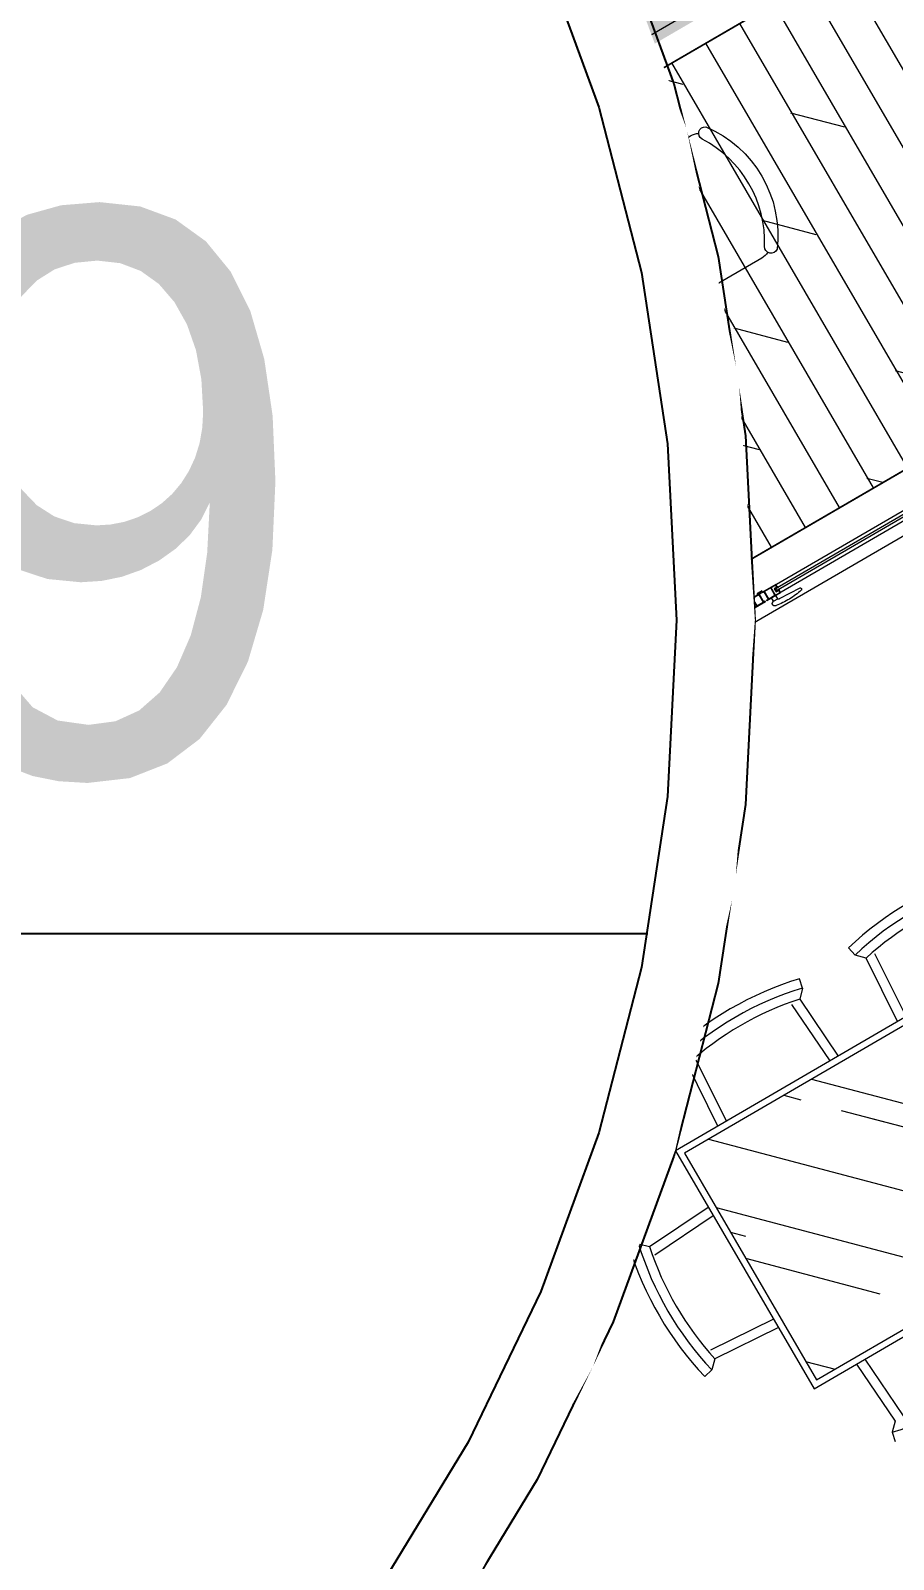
# Model space of a CAD drawing. Header units: millimetres. Extents: x 567980 to 569372, y 2065777 to 2066674.
# Drawn here: x 568859.633 to 568862.374, y 2066273.169 to 2066278.029 of the extents above; entities that cross this region are included whole.
import ezdxf
from ezdxf.enums import TextEntityAlignment as Align
from ezdxf.xclip import XClip

# ---------------------------------------------------------------- set-up
doc = ezdxf.new("R2010")
doc.units = ezdxf.units.MM
for name, pattern in [('CENTER', [3, 1.5, -0.5, 0.5, -0.5]), ('DOT', [0.25, 0, -0.25]), ('HIDDEN', [0.75, 0.5, -0.25])]:
    doc.linetypes.add(name, pattern=pattern)
for name, color, linetype, lineweight in [('A-DIM', 251, 'Continuous', 15), ('A-HATCH', 251, 'Continuous', 5), ('A-TUONG', 255, 'Continuous', 35), ('boDnv', 54, 'Continuous', 25), ('E- RANH GIOI', 1, 'CENTER', 13), ('E- THAY', 9, 'Continuous', 20), ('E-Manh', 251, 'Continuous', 13), ('i_Hatch', 250, 'Continuous', 13), ('i_ThietBi', 32, 'Continuous', 13), ('LD-CUA', 146, 'Continuous', 13), ('LD-THAY', 9, 'Continuous', 13)]:
    doc.layers.add(name, color=color, linetype=linetype, lineweight=lineweight)
for name, color, linetype in [('ChiaLo', 128, 'CENTER'), ('ghi_chu', 7, 'Continuous'), ('loKBT', 42, 'Continuous'), ('text', 7, 'Continuous')]:
    doc.layers.add(name, color=color, linetype=linetype)
doc.styles.add('avh', font='')
doc.styles.get('avh').set_extended_font_data('.VnAvantH')

# ---------------------------------------------------------------- blocks, each defined once
blk = doc.blocks.new('NEN')
at = {"layer": 'ChiaLo', "ltscale": 5}
blk.add_lwpolyline([(103.1771616763435, -128.6780682008248), (226.594051630469, -56.87454356462695)], dxfattribs=at)
at = {"layer": 'loKBT'}
for points in [[(160.2173542728415, -72.35367710981518), (149.4128986075521, -78.63967247749679), (159.4704911961453, -95.92680154251866), (170.2749468616676, -89.64080617437139)], [(170.2749468614347, -89.64080617437139), (159.4704911961453, -95.92680154275149), (169.5280837846221, -113.2139306080062), (180.3325394503772, -106.9279352398589)]]:
    blk.add_lwpolyline(points, close=True, dxfattribs=at)
blk = doc.blocks.new('A$C67F81534')
at = {"color": 2, "linetype": 'Continuous'}
for p, q in [((308.3283516196533, 2003.634893315262), (308.3283516196533, -4.17677219957e-05)), ((1183.828351619653, -4.17677219957e-05), (1183.828351619653, 2003.634893315262)), ((83.69595998991282, 831.3922036866423), (57.71316081751137, 806.0719500489067)), ((308.3283516196533, 816.4167109113187), (83.69595998991282, 831.3922036866423)), ((57.71316081751137, 806.0719500489067), (27.62951301410794, 799.0161627178313)), ((64.248076104559, 608.7750672858674), (34.16442830208689, 615.8308546169426)), ((64.248076104559, 608.7750672858674), (90.23087527696043, 583.4548136480153)), ((90.23087527696043, 583.4548136480153), (308.3283516196533, 597.9946454041637)), ((90.23087527696043, 170.5953209236031), (64.248076104559, 145.2750672858674)), ((308.3283516196533, 156.0554891674546), (90.23087527696043, 170.5953209236031)), ((1183.828351619653, 156.0554891674546), (1401.925827961415, 170.5953209236031)), ((1401.925827961415, 170.5953209236031), (1427.908627133816, 145.2750672858674)), ((64.248076104559, 145.2750672858674), (34.16442830208689, 138.219279954792)), ((1427.908627133816, 145.2750672858674), (1457.99227493722, 138.219279954792)), ((308.3283516196533, -4.17677219957e-05), (1183.828351619653, -4.17677219957e-05)), ((530.3570659263058, -224.6324333974626), (515.381573151797, -4.17677219957e-05)), ((958.1920514265075, -4.17677219957e-05), (943.2165586510673, -224.6324333974626)), ((505.0368122886863, -250.615232569864), (530.3570659263058, -224.6324333974626)), ((943.2165586510673, -224.6324333974626), (968.5368122886866, -250.615232569864)), ((505.0368122886863, -250.615232569864), (497.9810249581933, -280.6988803723361)), ((968.5368122886866, -250.615232569864), (975.5925996201113, -280.6988803723361))]:
    blk.add_line(p, q, dxfattribs=at)
at = {"color": 8, "linetype": 'Continuous'}
for p, q in [((328.9283516192809, 1983.034893315169), (328.9283516192809, 20.59995823225472)), ((1163.228351619094, 20.59995823225472), (1163.228351619094, 1983.034893315169)), ((308.3283516196533, 847.3853014508495), (85.75139741506426, 862.2237650643801)), ((328.9283516192809, 20.59995823225472), (1163.228351619094, 20.59995823225472)), ((561.1886273045093, -222.5769959723111), (546.3501636907458, -4.17677219957e-05))]:
    blk.add_line(p, q, dxfattribs=at)
at = {"color": 8}
for p, q in [((328.9283516192809, 487.8506889884593), (605.3281206442042, 764.2504580129172)), ((462.2402104483917, 519.3391713266028), (676.9437339818105, 734.0426948603708)), ((524.4656071923673, 581.5645680709276), (676.9437339818105, 734.0426948603708)), ((328.9283516192809, 108.8414542725077), (855.7776027852666, 635.6907054382609)), ((529.1864223033187, 20.59995823225472), (1163.228351619094, 654.6418875483793)), ((92.2863127030432, 552.6232522702776), (308.3283516196533, 567.0260548647492)), ((328.9283516192809, 386.0273124976084), (368.9021153319626, 426.0010762099407)), ((715.862612536177, 20.59995823225472), (1027.925635397434, 332.6629810932791)), ((308.3283516196533, 187.0240797069855), (92.2863127030432, 201.4268823013408)), ((1183.828351619653, 187.0240797069855), (1399.870390536263, 201.4268823013408)), ((619.6960902949795, 20.59995823225472), (654.5732549307868, 55.47712286817841)), ((1094.871847252361, 20.59995823225472), (1163.228351619094, 88.95646259910427)), ((927.2234608875588, -4.17677219957e-05), (912.3849972737953, -222.5769959723111))]:
    blk.add_line(p, q, dxfattribs=at)
at = {"color": 2, "linetype": 'Continuous'}
for centre, radius, start, end in [((1045.821936097927, 1037.821950048906), 1045.822171541418, 166.800484824993, 193.1995151750069), ((1045.821936097927, 1037.821950048906), 1014.922171541418, 166.800484824993, 193.1995151750069), ((1045.821936097927, 1037.821950048906), 984.0221715414186, 167.8904461969507, 192.1095538030492), ((1052.356851385906, 377.0250672858674), 1045.822171541418, 166.800484824993, 193.1995151750069), ((1052.356851385906, 377.0250672858674), 1014.922171541418, 166.800484824993, 193.1995151750069), ((1052.356851385906, 377.0250672858674), 984.0221715414186, 167.8904461969507, 192.1095538030492), ((439.7998518534004, 377.0250672858674), 1014.922171541418, 346.8004848249929, 13.19951517500699), ((736.7868122886866, 737.4935427105518), 984.0221715414186, 257.8904461773857, 282.1095538226141), ((736.7868122886866, 737.4935427105518), 1045.822171541418, 256.8004848284407, 283.1995151715593)]:
    blk.add_arc(centre, radius, start, end, dxfattribs=at)
at = {"color": 8, "linetype": 'Continuous'}
blk.add_arc((736.7868122886866, 737.4935427105518), 1014.922171541418, 256.8004848284407, 283.1995151715593, dxfattribs=at)
blk = doc.blocks.new('kkkk')
h = blk.add_hatch(color=250)
edge = h.paths.add_edge_path()
edge.add_line((333058.7503477686, 105336.6100560361), (333060.2503477686, 105336.6100560361))
edge.add_line((333060.2503477686, 105336.6100560361), (333060.2503477686, 105341.6100560361))
edge.add_line((333060.2503477686, 105341.6100560361), (333061.7503477686, 105341.6100560361))
edge.add_line((333061.7503477686, 105341.6100560361), (333061.7503477686, 105371.6100560361))
edge.add_line((333061.7503477686, 105371.6100560361), (333027.5003477686, 105371.6100560361))
edge.add_line((333027.5003477686, 105371.6100560361), (333027.5003477686, 105386.6100560362))
edge.add_line((333027.5003477686, 105386.6100560362), (333022.1618856793, 105386.6100560362))
edge.add_line((333022.1618856793, 105386.6100560362), (333022.1618856793, 105383.6100560361))
edge.add_line((333022.1618856793, 105383.6100560361), (333023.6618856793, 105383.6100560361))
edge.add_line((333023.6618856793, 105383.6100560361), (333023.6618856793, 105385.1100560361))
edge.add_line((333023.6618856793, 105385.1100560361), (333026.0003477686, 105385.1100560361))
edge.add_line((333026.0003477686, 105385.1100560361), (333026.0003477686, 105378.0508778042))
edge.add_line((333026.0003477686, 105378.0508778042), (333023.6618856793, 105378.0508778042))
edge.add_line((333023.6618856793, 105378.0508778042), (333023.6618856793, 105379.5508778041))
edge.add_line((333023.6618856793, 105379.5508778041), (333022.1618856793, 105379.5508778041))
edge.add_line((333022.1618856793, 105379.5508778041), (333022.1618856793, 105376.5508778041))
edge.add_line((333022.1618856793, 105376.5508778041), (333026.0003477686, 105376.5508778041))
edge.add_line((333026.0003477686, 105376.5508778041), (333026.0003477686, 105371.6100560361))
edge.add_line((333026.0003477686, 105371.6100560361), (332991.7503477686, 105371.6100560361))
edge.add_line((332991.7503477686, 105371.6100560361), (332991.7503477686, 105341.6100560361))
edge.add_line((332991.7503477686, 105341.6100560361), (332993.2503477686, 105341.6100560361))
edge.add_line((332993.2503477686, 105341.6100560361), (332993.2503477686, 105336.6100560361))
edge.add_line((332993.2503477686, 105336.6100560361), (332994.7503477685, 105336.6100560361))
edge.add_line((332994.7503477685, 105336.6100560361), (332994.7503477685, 105341.6100560361))
edge.add_line((332994.7503477685, 105341.6100560361), (333002.2503477686, 105341.6100560361))
edge.add_line((333002.2503477686, 105341.6100560361), (333002.2503477686, 105343.1100560361))
edge.add_line((333002.2503477686, 105343.1100560361), (332993.2503477686, 105343.1100560361))
edge.add_line((332993.2503477686, 105343.1100560361), (332993.2503477686, 105370.1100560361))
edge.add_line((332993.2503477686, 105370.1100560361), (333006.8920954218, 105370.1100560361))
edge.add_arc((333010.0003477685, 105367.6396451521), 3.970410884021193, 141.5226399061715, 209.9999999996041)
edge.add_line((333006.5618710796, 105365.6544397101), (333007.8609091851, 105366.4044397101))
edge.add_arc((333010.0003477685, 105367.6396451522), 2.470410884022959, -390.0000000008324, -150.0000000000441, ccw=False)
edge.add_line((333012.1397863518, 105366.4044397101), (333013.4388244577, 105365.6544397101))
edge.add_arc((333010.0003477685, 105367.6396451521), 3.970410884017615, -29.99999999942238, 38.47736009484422)
edge.add_line((333013.1086001153, 105370.1100560362), (333040.3920954216, 105370.1100560361))
edge.add_arc((333043.5003477685, 105367.6396451521), 3.970410884021193, 141.5226399061715, 209.9999999996041)
edge.add_line((333040.0618710795, 105365.6544397101), (333041.3609091852, 105366.4044397101))
edge.add_arc((333043.5003477685, 105367.6396451522), 2.470410884022959, -390.0000000008324, -150.0000000000441, ccw=False)
edge.add_line((333045.639786352, 105366.4044397101), (333046.9388244575, 105365.6544397101))
edge.add_arc((333043.5003477685, 105367.6396451521), 3.970410884017615, -29.99999999942238, 38.47736009484422)
edge.add_line((333046.6086001155, 105370.1100560362), (333060.2503477686, 105370.1100560361))
edge.add_line((333060.2503477686, 105370.1100560361), (333060.2503477686, 105343.1100560361))
edge.add_line((333060.2503477686, 105343.1100560361), (333051.2503477687, 105343.1100560361))
edge.add_line((333051.2503477687, 105343.1100560361), (333051.2503477687, 105341.6100560361))
edge.add_line((333051.2503477687, 105341.6100560361), (333058.7503477686, 105341.6100560361))
edge.add_line((333058.7503477686, 105341.6100560361), (333058.7503477686, 105336.6100560361))
blk.add_lwpolyline([(333026.0003477686, 105378.0508778042), (333026.0003477686, 105385.1100560361), (333023.6618856793, 105385.1100560361), (333023.6618856793, 105383.6100560361), (333022.1618856793, 105383.6100560361), (333022.1618856793, 105386.6100560362), (333027.5003477686, 105386.6100560362), (333027.5003477686, 105371.6100560361), (333061.7503477686, 105371.6100560361), (333061.7503477686, 105341.6100560361), (333060.2503477686, 105341.6100560361), (333060.2503477686, 105336.6100560361), (333058.7503477686, 105336.6100560361), (333058.7503477686, 105341.6100560361), (333051.2503477687, 105341.6100560361), (333051.2503477687, 105343.1100560361), (333060.2503477686, 105343.1100560361), (333060.2503477686, 105370.1100560361), (333046.6086001155, 105370.1100560362, -0.3080097014273616), (333046.9388244575, 105365.6544397101), (333045.639786352, 105366.4044397101, 1.732050807573783), (333041.3609091852, 105366.4044397101), (333040.0618710795, 105365.6544397101, -0.3080097014276107), (333040.3920954216, 105370.1100560361), (333013.1086001153, 105370.1100560362, -0.3080097014273616), (333013.4388244577, 105365.6544397101), (333012.1397863518, 105366.4044397101, 1.732050807573783), (333007.8609091851, 105366.4044397101), (333006.5618710796, 105365.6544397101, -0.3080097014276107), (333006.8920954218, 105370.1100560361), (332993.2503477686, 105370.1100560361), (332993.2503477686, 105343.1100560361), (333002.2503477686, 105343.1100560361), (333002.2503477686, 105341.6100560361), (332994.7503477685, 105341.6100560361), (332994.7503477685, 105336.6100560361), (332993.2503477686, 105336.6100560361), (332993.2503477686, 105341.6100560361), (332991.7503477686, 105341.6100560361), (332991.7503477686, 105371.6100560361), (333026.0003477686, 105371.6100560361), (333026.0003477686, 105376.5508778041), (333022.1618856793, 105376.5508778041), (333022.1618856793, 105379.5508778041), (333023.6618856793, 105379.5508778041), (333023.6618856793, 105378.0508778042)], format="xyb", close=True)
blk = doc.blocks.new('ccccc')
h = blk.add_hatch(color=250)
h.paths.add_polyline_path([(333034.3144056356, 105325.3407150077), (333084.3144056355, 105325.3407150077), (333084.3144056355, 105326.8407150077), (333077.6940542447, 105326.8407150077), (333077.6940542447, 105353.8407150077), (333084.3144056355, 105353.8407150077), (333084.3144056355, 105355.3407150077), (333034.3144056356, 105355.3407150077), (333034.3144056356, 105346.7373347332), (333035.8144056356, 105346.7373347332), (333035.8144056356, 105353.8407150077), (333052.1347392885, 105353.8407150077), (333052.1347392885, 105326.8407150077), (333035.8144056356, 105326.8407150077), (333035.8144056356, 105333.9440952822), (333034.3144056356, 105333.9440952822)])
h.paths.add_polyline_path([(333053.6347392886, 105326.8407150077), (333053.6347392886, 105353.8407150077), (333076.1940542446, 105353.8407150077), (333076.1940542446, 105326.8407150077)], flags=16)
for p, q in [((333052.1347392885, 105353.8407150077), (333052.1347392885, 105326.8407150077)), ((333053.6347392886, 105353.8407150077), (333053.6347392886, 105326.8407150077)), ((333076.1940542446, 105353.8407150077), (333076.1940542446, 105326.8407150077)), ((333077.6940542447, 105353.8407150077), (333077.6940542447, 105326.8407150077)), ((333084.3144056355, 105355.3407150077), (333084.3144056355, 105353.8407150077)), ((333034.3144056356, 105346.7373347332), (333035.8144056356, 105346.7373347332)), ((333034.3144056356, 105333.9440952822), (333035.8144056356, 105333.9440952822)), ((333084.3144056355, 105326.8407150077), (333084.3144056355, 105325.3407150077))]:
    blk.add_line(p, q)
for points in [[(333084.3144056355, 105355.3407150077), (333034.3144056356, 105355.3407150077), (333034.3144056356, 105346.7373347332)], [(333052.1347392885, 105353.8407150077), (333035.8144056356, 105353.8407150077), (333035.8144056356, 105346.7373347332)], [(333076.1940542446, 105353.8407150077), (333053.6347392886, 105353.8407150077)], [(333084.3144056355, 105353.8407150077), (333077.6940542447, 105353.8407150077)], [(333034.3144056356, 105333.9440952822), (333034.3144056356, 105325.3407150077), (333084.3144056355, 105325.3407150077)], [(333035.8144056356, 105333.9440952822), (333035.8144056356, 105326.8407150077), (333052.1347392885, 105326.8407150077)], [(333053.6347392886, 105326.8407150077), (333076.1940542446, 105326.8407150077)], [(333077.6940542447, 105326.8407150077), (333084.3144056355, 105326.8407150077)]]:
    blk.add_lwpolyline(points)
blk = doc.blocks.new('dasdsd')
at = {"linetype": 'HIDDEN', "ltscale": 0.05}
for p, q in [((-9.569141384446992, -15.90723716295906), (-9.569141384446992, 0)), ((9.569141384446992, 0), (-9.569141384446992, 0)), ((9.569141384446992, -15.90723716294451), (9.569141384446992, 0)), ((-16.34979056974407, -18.90631077674334), (-107.8912883332232, -23.1459015282162)), ((-10.46026030555367, -16.12276114153791), (-15.45867164875381, -18.69078679804806)), ((9.569141384330578, -15.90723716295906), (-9.569141384446992, -15.90723716295906))]:
    blk.add_line(p, q, dxfattribs=at)
for centre, radius, start, end in [((-106.2585171776591, -28.09938181765028), 5.215640768237306, 108.2433054779571, 251.7566945220429), ((-40.96028682653559, 286.6360905124457), 326.6202464477597, 258.1751875100508, 278.8996242376831), ((-16.34979056974407, -16.9563107767899), 1.95, 270, 297.1926651147454), ((-9.569141384446992, -17.85723716302891), 1.95, 90, 117.1926651147453), ((9.569141384446992, -25.97958644191385), 10.07234927896024, 270, 90)]:
    blk.add_arc(centre, radius, start, end, dxfattribs=at)
blk = doc.blocks.new('fffsf')
h = blk.add_hatch(color=250)
h.paths.add_polyline_path([(333183.8310297608, 105395.8081060237), (333133.8310297608, 105395.8081060237), (333133.8310297608, 105394.3081060237), (333140.4513811519, 105394.3081060237), (333140.4513811519, 105367.3081060237), (333133.8310297608, 105367.3081060237), (333133.8310297608, 105364.3081060237), (333118.8310297608, 105364.3081060237), (333118.8310297608, 105361.3081060237), (333135.3310297608, 105361.3081060237), (333135.3310297608, 105365.8081060237), (333183.8310297608, 105365.8081060237), (333183.8310297608, 105374.4114862982), (333182.3310297608, 105374.4114862982), (333182.3310297608, 105367.3081060237), (333166.0106961079, 105367.3081060237), (333166.0106961079, 105394.3081060237), (333182.3310297608, 105394.3081060237), (333182.3310297608, 105387.2047257492), (333183.8310297608, 105387.2047257492)])
h.paths.add_polyline_path([(333164.5106961079, 105394.3081060237), (333164.5106961079, 105367.3081060237), (333141.9513811518, 105367.3081060237), (333141.9513811518, 105394.3081060237)], flags=16)
for p, q in [((333133.8310297608, 105395.8081060237), (333133.8310297608, 105394.3081060237)), ((333140.4513811519, 105394.3081060237), (333140.4513811519, 105367.3081060237)), ((333141.9513811518, 105394.3081060237), (333141.9513811518, 105367.3081060237)), ((333164.5106961079, 105394.3081060237), (333164.5106961079, 105367.3081060237)), ((333166.0106961079, 105394.3081060237), (333166.0106961079, 105367.3081060237)), ((333183.8310297608, 105387.2047257492), (333182.3310297608, 105387.2047257492)), ((333183.8310297608, 105374.4114862982), (333182.3310297608, 105374.4114862982))]:
    blk.add_line(p, q)
for points in [[(333183.8310297608, 105374.4114862982), (333183.8310297608, 105365.8081060237), (333135.3310297608, 105365.8081060237), (333135.3310297608, 105361.3081060237), (333118.8310297608, 105361.3081060237)], [(333133.8310297608, 105367.3081060237), (333133.8310297608, 105364.3081060237), (333118.8310297608, 105364.3081060237), (333118.8310297608, 105361.3081060237)], [(333133.8310297608, 105395.8081060237), (333183.8310297608, 105395.8081060237), (333183.8310297608, 105387.2047257492)], [(333133.8310297608, 105394.3081060237), (333140.4513811519, 105394.3081060237)], [(333140.4513811519, 105367.3081060237), (333133.8310297608, 105367.3081060237)], [(333141.9513811518, 105394.3081060237), (333164.5106961079, 105394.3081060237)], [(333164.5106961079, 105367.3081060237), (333141.9513811518, 105367.3081060237)], [(333166.0106961079, 105394.3081060237), (333182.3310297608, 105394.3081060237), (333182.3310297608, 105387.2047257492)], [(333182.3310297608, 105374.4114862982), (333182.3310297608, 105367.3081060237), (333166.0106961079, 105367.3081060237)]]:
    blk.add_lwpolyline(points)
blk = doc.blocks.new('*U460')
for points in [[(88.41580056528618, 82.17994154020562), (88.41580056524253, 80.6033802745078), (77.17966634732147, 80.60338027449323), (77.17966634729966, 69.39661972550675), (88.41580056521342, 69.39661972551403), (88.41580056528618, 67.82005845976528, 0.2403906807314063), (91.14311726333106, 71.99999999998546), (80.17966634737968, 71.99999999998546), (80.17966634732147, 77.99999999998543), (91.14311726327287, 77.99999999998543, 0.2403906807301442)], [(745.2091994441432, 82.17994154014741), (745.2091994442159, 80.6033802744132), (756.4453336621228, 80.60338027440594), (756.445333662108, 69.39661972541944), (745.2091994441865, 69.39661972542672), (745.2091994441432, 67.82005845970707, -0.2403906807314063), (742.4818827461495, 71.99999999992724), (753.4453336620932, 71.99999999992724), (753.4453336620497, 77.99999999993452), (742.4818827460987, 77.99999999994179, -0.2403906807301442)], [(851.0408005741846, 82.17994153920152), (851.0408005742211, 80.60338027349644), (839.804666356307, 80.60338027346006), (839.8046663563654, 69.39661972447357), (851.0408005742792, 69.39661972450267), (851.0408005742136, 67.82005845875392, 0.2403906807314063), (853.7681172721932, 71.99999999901047), (842.8046663562418, 71.99999999896681), (842.8046663562852, 77.99999999895226), (853.7681172722367, 77.99999999898864, 0.2403906807301442)]]:
    blk.add_hatch(color=250).paths.add_polyline_path(points)
for p, q in [((795.6250000092692, 89.99999999997091), (44.50000000021828, 90.00000000004366)), ((795.6250000092548, 89.99999999991269), (88.00000000023283, 89.99999999998545)), ((88.00000000024738, 59.99999999998546), (795.6250000092692, 59.99999999989814)), ((800.6250000091603, 89.9999999988213), (1508.2500000001, 89.99999999983993)), ((1508.250000000174, 59.99999999983993), (800.6250000092402, 59.99999999880675)), ((35.00000000011642, 20), (1561.250000000218, 20))]:
    blk.add_line(p, q)
for points in [[(88.41580056528618, 82.17994154020562), (88.41580056524253, 80.6033802745078), (77.17966634732147, 80.60338027449323), (77.17966634729966, 69.39661972550675), (88.41580056521342, 69.39661972551403), (88.41580056528618, 67.82005845976528, 0.2403906807314063), (91.14311726333106, 71.99999999998546), (80.17966634737968, 71.99999999998546), (80.17966634732147, 77.99999999998543), (91.14311726327287, 77.99999999998543, 0.2403906807301443)], [(745.2091994441432, 82.17994154014741), (745.2091994442159, 80.6033802744132), (756.4453336621228, 80.60338027440594), (756.445333662108, 69.39661972541944), (745.2091994441865, 69.39661972542672), (745.2091994441432, 67.82005845970707, -0.2403906807314063), (742.4818827461495, 71.99999999992724), (753.4453336620932, 71.99999999992724), (753.4453336620497, 77.99999999993452), (742.4818827460987, 77.99999999994179, -0.2403906807301443)], [(851.0408005741846, 82.17994153920152), (851.0408005742211, 80.60338027349644), (839.804666356307, 80.60338027346006), (839.8046663563654, 69.39661972447357), (851.0408005742792, 69.39661972450267), (851.0408005742136, 67.82005845875392, 0.2403906807314063), (853.7681172721932, 71.99999999901047), (842.8046663562418, 71.99999999896681), (842.8046663562852, 77.99999999895226), (853.7681172722367, 77.99999999898864, 0.2403906807301443)]]:
    blk.add_lwpolyline(points, format="xyb", close=True)
for points in [[(753.4453336620932, 71.99999999992724), (80.17966634737968, 71.99999999998546), (80.17966634732147, 77.99999999998543), (753.4453336620497, 77.99999999993452)], [(842.8046663563721, 71.99999999894499), (1516.070333653012, 71.9999999998545), (1516.070333652926, 77.99999999986177), (842.8046663562852, 77.99999999895226)]]:
    blk.add_lwpolyline(points, close=True)
at = {"rotation": 270}
blk.add_blockref('kkkk', (-105336.6100560361, 333081.7503477685), dxfattribs=at)
at = {"xscale": -1}
for name, p, rotation in [('ccccc', (333122.3144056175, -105265.3407150657), 359.9999999999902), ('fffsf', (-332333.2060300472, 105455.8081050878), 180.0000000001608), ('kkkk', (106932.8600560363, 333081.7503477685), 90)]:
    blk.add_blockref(name, p, dxfattribs=dict(at, rotation=rotation))
for p in [(-332288.6894056446, -105265.3407149498), (-331526.0644053399, -105265.3407159424)]:
    blk.add_blockref('ccccc', p)
at = {"xscale": -0.8000000000000002, "yscale": 0.8, "zscale": 0.8}
blk.add_blockref('dasdsd', (825.6250000092546, 59.99999999895225), dxfattribs=at)
blk = doc.blocks.new('khoatron')
for p, q in [((0, 0), (0, -5.000000000003636)), ((50, 0), (50, -5)), ((50, -5), (0, -5.000000000003636)), ((4.977375921705967, -26), (45.02262407826493, -25.99999999998909)), ((10.73696983500849, -49.8825393818879), (39.26303016499151, -49.88253938188427)), ((12.97737592170597, -18), (37.02262407826493, -17.99999999999636)), ((15, -5.000000000003636), (15, -18)), ((15.36903692083433, -53), (34.63096307916567, -52.99999999999635)), ((35, -5), (35, -18))]:
    blk.add_line(p, q)
for centre, radius, start, end in [((12.97737592170597, -26), 8, 90, 181.2264791735163), ((61.68058645995914, -24.95729494726766), 56.71437106197604, 181.2264791735163, 206.0711718931764), ((15.36903692083433, -48), 5, 202.117539497475, 270), ((34.63096307916567, -47.99999999999635), 5, 270, 337.882460502525), ((37.02262407826493, -25.99999999999636), 8, 358.7735208264837, 90), ((-11.68058645998826, -24.95729494725674), 56.71437106200549, 333.9288281068236, 358.7735208264837)]:
    blk.add_arc(centre, radius, start, end)
blk = doc.blocks.new('*U516')
for points in [[(42.82005845970703, -33.41580056513339), (44.39661972540486, -33.41580056509702), (44.39661972540486, -22.17966634715412), (55.60338027439136, -22.1796663471687), (55.6033802743841, -33.41580056511157), (57.17994154016196, -33.41580056515523, -0.2403906807314063), (52.9999999999345, -36.1431172631419), (52.99999999991268, -25.17966634721233), (46.99999999992722, -25.17966634719777), (46.99999999991994, -36.1431172631419, -0.2403906807301442)], [(42.82005845893524, -928.250866101516), (44.39661972461851, -928.2508661014797), (44.39661972461849, -939.4870003194224), (55.603380273605, -939.4870003194369), (55.603380273605, -928.2508661014868), (57.17994153936103, -928.2508661015524, 0.2403906807314063), (52.99999999912632, -925.5235494035584), (52.99999999914086, -936.4870003194877), (46.99999999912631, -936.4870003194952), (46.99999999913361, -925.5235494035512, 0.2403906807301442)]]:
    blk.add_hatch(color=250).paths.add_polyline_path(points)
for p, q in [((34.99999999911177, -928.666666666656), (34.99999999989814, 10.49999999997089)), ((34.99999999911178, -921.6666666667434), (34.99999999993449, -33.00000000010913)), ((64.99999999995634, -33.00000000013099), (64.99999999911178, -928.6666666666922))]:
    blk.add_line(p, q)
for points in [[(42.82005845970703, -33.41580056513339), (44.39661972540486, -33.41580056509702), (44.39661972540486, -22.17966634715412), (55.60338027439136, -22.1796663471687), (55.6033802743841, -33.41580056511157), (57.17994154016196, -33.41580056515523, -0.2403906807314063), (52.9999999999345, -36.1431172631419), (52.99999999991268, -25.17966634721233), (46.99999999992722, -25.17966634719777), (46.99999999991994, -36.1431172631419, -0.2403906807301443)], [(42.82005845893524, -928.2508661016168), (44.39661972461851, -928.2508661015808), (44.39661972461849, -939.4870003195236), (55.603380273605, -939.4870003195383), (55.603380273605, -928.250866101588), (57.17994153936103, -928.2508661016536, 0.2403906807314063), (52.99999999912632, -925.5235494036597), (52.99999999914086, -936.4870003195892), (46.99999999912631, -936.4870003195964), (46.99999999913361, -925.5235494036524, 0.2403906807301443)]]:
    blk.add_lwpolyline(points, format="xyb", close=True)
blk.add_lwpolyline([(52.99999999914086, -936.4870003195892), (52.99999999991268, -25.17966634721233), (46.99999999992722, -25.17966634719777), (46.99999999912631, -936.4870003195964)], close=True)
blk.add_arc((34.99999999991219, 20.00000000007025), 1001.666666666764, 270.1039220964025, 0)
at = {"xscale": -1}
for name, p, rotation in [('kkkk', (-105336.6100560362, -332971.7503477686), 270), ('ccccc', (105390.3407153773, 332105.6477388518), 89.99999999993629)]:
    blk.add_blockref(name, p, dxfattribs=dict(at, rotation=rotation))
for name, p, rotation in [('kkkk', (106408.2767227027, -332971.7503477686), 90), ('ccccc', (105390.3407146372, -333067.3144057529), 89.99999999993624)]:
    blk.add_blockref(name, p, dxfattribs=dict(rotation=rotation))
at = {"yscale": 0.8, "zscale": 0.8}
for p, xscale, rotation in [((34.99999999917002, -893.6666666668015), -0.8, 269.9999999999363), ((64.99999999918457, -893.6666666668233), 0.8, 89.99999999993624)]:
    blk.add_blockref('khoatron', p, dxfattribs=dict(at, xscale=xscale, rotation=rotation))
blk = doc.blocks.new('*U487')
for points in [[(88.41580056528618, 82.17994154020562), (88.41580056524253, 80.6033802745078), (77.17966634732147, 80.60338027449323), (77.17966634729966, 69.39661972550675), (88.41580056521342, 69.39661972551403), (88.41580056528618, 67.82005845976528, 0.2403906807314063), (91.14311726333106, 71.99999999998546), (80.17966634737968, 71.99999999998546), (80.17966634732147, 77.99999999998543), (91.14311726327287, 77.99999999998543, 0.2403906807301442)], [(847.0841994440268, 82.17994154014741), (847.0841994440991, 80.6033802744132), (858.3203336620062, 80.60338027440594), (858.3203336619914, 69.39661972541944), (847.0841994440705, 69.39661972542672), (847.0841994440268, 67.82005845970707, -0.2403906807314063), (844.3568827460325, 71.99999999992724), (855.3203336619767, 71.99999999992724), (855.3203336619331, 77.99999999993452), (844.356882745982, 77.99999999994179, -0.2403906807301442)], [(952.915800574068, 82.17994153920152), (952.9158005741043, 80.60338027349644), (941.6796663561908, 80.60338027346006), (941.6796663562487, 69.39661972447357), (952.9158005741627, 69.39661972450267), (952.9158005740973, 67.82005845875392, 0.2403906807314063), (955.6431172720767, 71.99999999901047), (944.6796663561252, 71.99999999896681), (944.6796663561689, 77.99999999895226), (955.6431172721201, 77.99999999898864, 0.2403906807301442)]]:
    blk.add_hatch(color=250).paths.add_polyline_path(points)
for p, q in [((897.5000000091527, 89.99999999997091), (44.50000000021828, 90.00000000004366)), ((897.5000000091381, 89.99999999991269), (88.00000000023283, 89.99999999998545)), ((88.00000000024738, 59.99999999998546), (897.5000000091527, 59.99999999989814)), ((902.5000000090438, 89.9999999988213), (1711.999999999867, 89.99999999983993)), ((1711.999999999941, 59.99999999983993), (902.5000000091237, 59.99999999880675)), ((35.00000000011642, 20), (1764.999999999984, 20))]:
    blk.add_line(p, q)
for points in [[(88.41580056528618, 82.17994154020562), (88.41580056524253, 80.6033802745078), (77.17966634732147, 80.60338027449323), (77.17966634729966, 69.39661972550675), (88.41580056521342, 69.39661972551403), (88.41580056528618, 67.82005845976528, 0.2403906807314063), (91.14311726333106, 71.99999999998546), (80.17966634737968, 71.99999999998546), (80.17966634732147, 77.99999999998543), (91.14311726327287, 77.99999999998543, 0.2403906807301443)], [(847.0841994440268, 82.17994154014741), (847.0841994440991, 80.6033802744132), (858.3203336620062, 80.60338027440594), (858.3203336619914, 69.39661972541944), (847.0841994440705, 69.39661972542672), (847.0841994440268, 67.82005845970707, -0.2403906807314063), (844.3568827460325, 71.99999999992724), (855.3203336619767, 71.99999999992724), (855.3203336619331, 77.99999999993452), (844.356882745982, 77.99999999994179, -0.2403906807301443)], [(952.915800574068, 82.17994153920152), (952.9158005741043, 80.60338027349644), (941.6796663561908, 80.60338027346006), (941.6796663562487, 69.39661972447357), (952.9158005741627, 69.39661972450267), (952.9158005740973, 67.82005845875392, 0.2403906807314063), (955.6431172720767, 71.99999999901047), (944.6796663561252, 71.99999999896681), (944.6796663561689, 77.99999999895226), (955.6431172721201, 77.99999999898864, 0.2403906807301443)]]:
    blk.add_lwpolyline(points, format="xyb", close=True)
for points in [[(855.3203336619767, 71.99999999992724), (80.17966634737968, 71.99999999998546), (80.17966634732147, 77.99999999998543), (855.3203336619331, 77.99999999993452)], [(944.679666356256, 71.99999999894499), (1719.820333652779, 71.9999999998545), (1719.820333652692, 77.99999999986177), (944.6796663561689, 77.99999999895226)]]:
    blk.add_lwpolyline(points, close=True)
at = {"rotation": 270}
blk.add_blockref('kkkk', (-105336.6100560361, 333081.7503477685), dxfattribs=at)
at = {"xscale": -1}
for name, p, rotation in [('ccccc', (333122.3144056175, -105265.3407150657), 359.9999999999902), ('fffsf', (-332231.3310300474, 105455.8081050878), 180.0000000001608), ('kkkk', (107136.6100560361, 333081.7503477685), 90)]:
    blk.add_blockref(name, p, dxfattribs=dict(at, rotation=rotation))
for p in [(-332186.8144056449, -105265.3407149498), (-331322.3144053402, -105265.3407159424)]:
    blk.add_blockref('ccccc', p)
at = {"xscale": -0.8000000000000002, "yscale": 0.8, "zscale": 0.8}
blk.add_blockref('dasdsd', (927.500000009138, 59.99999999895225), dxfattribs=at)
blk = doc.blocks.new('TANG 1 BT1')
at = {"layer": 'A-HATCH'}
h = blk.add_hatch(color=256, dxfattribs=at)
h.dxf.hatch_style = 1
h.paths.add_polyline_path([(7158834.392333984, 839216.91015625), (7158834.403320312, 837891.8913574219), (7159054.403320312, 837891.8913574219), (7159054.392578125, 839436.9104003906), (7153914.3671875, 839436.9104003906), (7153914.3671875, 839216.9104003906)])
h.paths.add_polyline_path([(7150554.367431641, 839436.9104003906), (7150554.310546875, 838368.6555175781), (7150774.310546875, 838368.6555175781), (7150774.3671875, 839216.9106445312), (7151514.3671875, 839216.9104003906), (7151514.367431641, 839436.9104003906)])
h.paths.add_polyline_path([(7150774.304443359, 836568.6555175781), (7150554.304443359, 836568.6555175781), (7150554.355224609, 835616.8625488281), (7151104.293457031, 835616.869140625), (7151104.293457031, 835319.4682617188), (7151324.293212891, 835319.4682617188), (7151324.293212891, 835616.8688964844), (7152824.293212891, 835616.8688964844), (7152824.293212891, 833426.8796386719), (7152714.293457031, 833426.8796386719), (7152714.293457031, 833316.8796386719), (7152934.293457031, 833316.8796386719), (7152934.293457031, 835726.8688964844), (7150774.354003906, 835726.8618164062)])
h.paths.add_polyline_path([(7151324.293212891, 834519.4677734375), (7151104.293457031, 834519.4675292969), (7151104.305664062, 832826.9133300781), (7151324.305664062, 832826.916015625), (7151324.293457031, 833316.8823242188), (7151914.293212891, 833316.8796386719), (7151914.293457031, 833426.8796386719), (7151324.293212891, 833426.8796386719)])
h.paths.add_polyline_path([(7158834.380371094, 835616.8725585938), (7158834.380371094, 834616.8723144531), (7159054.381347656, 834616.8725585938), (7159054.380371094, 835946.875), (7159054.399169922, 837091.8916015625), (7158834.403320312, 837091.8916015625), (7158834.395751953, 836041.8728027344), (7158234.393798828, 836041.8725585938), (7158234.394287109, 835726.8728027344), (7156074.37109375, 835726.8725585938), (7156074.37109375, 835616.8647460938)])
h.paths.add_polyline_path([(7158834.396484375, 835726.8752441406), (7158289.394042969, 835726.8723144531), (7158289.393554688, 835986.8725585938), (7158834.395751953, 835986.8728027344)], flags=16)
h.paths.add_polyline_path([(7158434.392333984, 831596.9006347656), (7158434.392578125, 831391.9099121094), (7158834.392578125, 831391.9064941406), (7158834.392578125, 827616.9108886719), (7158354.335693359, 827616.9111328125), (7158354.335449219, 827396.9111328125), (7159054.392578125, 827396.9111328125), (7159054.392333984, 832816.9108886719), (7158834.392578125, 832816.9111328125), (7158834.392333984, 831816.90625), (7156074.380859375, 831816.9294433594), (7156074.380859375, 831596.9294433594)])
h.paths.add_polyline_path([(7158834.392333984, 831596.9060058594), (7158834.392578125, 831446.90625), (7158489.392578125, 831446.9099121094), (7158489.392578125, 831596.9096679688)], flags=16)
h.paths.add_polyline_path([(7152934.305664062, 831706.9130859375), (7152934.305664062, 831816.9133300781), (7151324.305664062, 831816.9133300781), (7151324.305419922, 831926.9130859375), (7151104.305419922, 831926.9133300781), (7151104.305664062, 831816.9133300781), (7150554.366210938, 831816.90625), (7150554.369140625, 830866.8950195312), (7150774.369384766, 830866.8952636719), (7150774.3671875, 831706.9064941406)])
h.paths.add_polyline_path([(7150554.364257812, 828526.90625), (7150774.364257812, 828526.90625), (7150774.369873047, 830066.8942871094), (7150554.369140625, 830066.89453125)])
h.paths.add_polyline_path([(7151704.375976562, 827396.9116210938), (7152404.194335938, 827396.9108886719), (7152404.194335938, 827616.9108886719), (7150774.3671875, 827616.9152832031), (7150774.368652344, 827726.9060058594), (7150554.369140625, 827726.90625), (7150554.367431641, 827616.9111328125), (7150554.3671875, 827396.9108886719), (7151404.375976562, 827396.9108886719), (7151404.375976562, 827396.9116210938)])
h.paths.add_polyline_path([(7154604.558105469, 827616.9089355469), (7154604.558105469, 827396.9086914062), (7155304.375976562, 827396.9091796875), (7155304.375976562, 827396.9138183594), (7155604.375976562, 827396.9138183594), (7156654.368408203, 827396.9135742188), (7156654.368652344, 827616.9165039062)])
h.paths.add_polyline_path([(7150304.255615234, 831816.8999023438), (7150304.255615234, 831196.8999023438), (7150554.329589844, 831196.8999023438), (7150554.329589844, 831306.900390625), (7150414.255859375, 831306.9001464844), (7150414.255859375, 831706.8999023438), (7150554.329101562, 831706.900390625), (7150554.329589844, 831816.9001464844)])
h.paths.add_polyline_path([(7150304.255859375, 836228.4792480469), (7150304.255615234, 835616.9025878906), (7150554.318359375, 835616.9025878906), (7150554.318603516, 835726.9025878906), (7150414.255615234, 835726.9025878906), (7150414.255615234, 836118.4792480469), (7150554.365966797, 836118.4787597656), (7150554.365966797, 836228.4792480469)])
at = {"layer": 'A-TUONG'}
for p, q in [((7151514.367431641, 839436.9104003906), (7150554.367431641, 839436.9104003906)), ((7150554.367431641, 839436.9104003906), (7150554.375244141, 838368.6555175781)), ((7151514.3671875, 839216.9104003906), (7151514.367431641, 839436.9104003906)), ((7151514.3671875, 839216.9104003906), (7150774.3671875, 839216.9106445312)), ((7150774.3671875, 839216.9106445312), (7150774.375244141, 838368.6555175781)), ((7150774.375244141, 838368.6555175781), (7150554.375244141, 838368.6555175781))]:
    blk.add_line(p, q, dxfattribs=at)
blk.add_lwpolyline([(7150774.375244141, 838368.6555175781), (7150554.363037109, 838368.6552734375)], dxfattribs=at)
at = {"layer": 'E- THAY'}
for p, q in [((7153914.3671875, 839436.9104003906), (7151514.367431641, 839436.9104003906)), ((7150554.375244141, 838368.6555175781), (7150554.363037109, 836568.6555175781)), ((7150774.375244141, 838368.6555175781), (7150774.375244141, 836575.1552734375))]:
    blk.add_line(p, q, dxfattribs=at)
at = {"rotation": 270}
blk.add_blockref('A$C67F81534', (7151988.601074219, 838240.8291015625), dxfattribs=at)
at = {"layer": 'LD-CUA', "xscale": 0.7500000000001072, "yscale": 0.7500000000001072, "zscale": 0.7500000000001072}
blk.add_blockref('*U516', (7151514.3671875, 839260.5036621094), dxfattribs=at)
at = {"layer": 'LD-CUA'}
blk.add_blockref('*U460', (7152318.1171875, 839238.00390625), dxfattribs=at)
at = {"layer": 'LD-CUA', "rotation": 90}
blk.add_blockref('*U487', (7150764.741455078, 836568.6552734375), dxfattribs=at)
blk = doc.blocks.new('BA NDOI')
for points in [[(937.3599090278148, 673.7358908802271, 0.2900317088100393), (658.193457841873, 953.2448265403508, -0.8296079188344867), (659.8377271592616, 993.6328688263893, -0.3333333333323376), (978.0263115316627, 675.4442844539881, -0.8225302899155595), (937.3599090278148, 673.7358908802271, -2.971479460829777)], [(952.1490171849726, 658.6091652214527, -0.120944413483148), (938.2527384907007, 635.6707113981244), (712.8691578805448, 410.2871308028698, -0.4142135623731217), (633.3220117837191, 410.2871308028698), (394.6805735081434, 648.9285690784453, -0.4142135623730684), (394.6805735081434, 728.475715175271), (620.0641541033983, 953.8592957854272, -0.1209444134831886), (643.0026079267262, 967.7555744796992)], [(-443.0321347266435, -149.4922827780247, -0.120944413483148), (-429.1358560323715, -126.5538289695978), (-203.7522754371166, 98.82975164055824, -0.4142135623731217), (-124.205129340291, 98.82975164055824), (114.4363089501857, -139.8116866499185, -0.4142135623730684), (114.4363089501857, -219.3588327467442), (-110.9472716599703, -444.742413341999, -0.1209444134831886), (-133.8857254683971, -458.6386920511722)], [(-428.2430265843868, -164.619008436799, 0.2900317088100393), (-149.0765753835439, -444.1279440969227, -0.8296079188344867), (-150.7208447009325, -484.5159863978623, -0.3333333333323376), (-468.9094290882348, -166.32740201056, -0.8225302899155595), (-428.2430265843868, -164.619008436799, -2.971479460829777)]]:
    blk.add_lwpolyline(points, format="xyb")
blk.add_lwpolyline([(-254.558441221714, 254.558441221714), (254.558441221714, -254.5584412366152), (763.6753236800432, 254.558441221714), (254.558441221714, 763.6753236651421)], close=True)
blk = doc.blocks.new('SAN VUON BT A-BT1')
at = {"layer": 'i_Hatch', "true_color": 0x46cb3a, "transparency": 33554687}
h = blk.add_hatch(dxfattribs=at)
h.set_pattern_fill('CROSS', color=95, scale=300, double=1)
h.set_pattern_definition([(0, (2832.471804052591, -202892.1308809184), (75, 75), [37.5, -112.5]), (90, (2851.221804052591, -202910.8808809183), (-74.99999999999999, 75), [37.5, -112.5])])
h.paths.add_polyline_path([(7163776.864386948, 841296.910365944), (7151496.864386948, 841296.910365944), (7151496.864386948, 841006.910365944), (7163486.864386948, 841006.910365944), (7163486.864386948, 821856.910365944), (7163776.864386948, 821856.910365944)])
h.paths.add_polyline_path([(7158157.283433403, 822152.3777757367), (7151786.864386949, 822152.3777756564), (7151786.864386949, 839436.8804223271), (7151496.864386948, 839436.8686022377), (7151496.864386948, 821856.910365944), (7151496.864386948, 821516.9103659827), (7158157.283433396, 821516.9103659128)])
at = {"layer": 'i_Hatch', "transparency": 33554687}
h = blk.add_hatch(dxfattribs=at)
h.set_pattern_fill('DOLMIT', color=256, scale=500, angle=90, double=1)
h.set_pattern_definition([(90, (2832.471804052591, -202862.1308809184), (-125, 7.7e-15), []), (135, (2832.471804052591, -202862.1308809184), (-249.9999995804921, -249.9999995804921), [176.7766952966368, -353.5533905932737])])
h.paths.add_polyline_path([(7153136.765294363, 839436.8859294639), (7153396.840497333, 839436.8630951007), (7153396.850810148, 839436.9233952842), (7161886.864608527, 839436.9225160485), (7161886.852458509, 835656.8262963376), (7163376.852236928, 835656.827295598), (7163376.864386948, 840926.910365944), (7151496.864386948, 840926.910365944), (7151496.852236928, 839436.8388431835), (7153136.765294363, 839436.9101813809)])
at = {"layer": 'A-DIM'}
blk.add_lwpolyline([(7153386.839232473, 839436.910365954), (7161886.864386961, 839436.910365954), (7161886.867803755, 827396.9076230949), (7158436.843284068, 827396.9076230949), (7158437.843284068, 826196.9117103936), (7158587.827192917, 826196.9117103905), (7158587.826766529, 825596.9117256084), (7154087.89269033, 825596.9116169981), (7154086.885921222, 826196.9116017835), (7154236.869063198, 826196.9142380693), (7154236.847970688, 827396.9056837393), (7153386.841835705, 827396.8968067701), (7153386.87349923, 831196.9040174037), (7153136.765294814, 831196.8999719521), (7153136.765294403, 831816.906174073), (7153336.771440356, 831816.8835145556), (7153336.759290338, 835616.8861559428), (7153136.765294363, 835616.9088154332), (7153136.765294363, 836228.5087830342), (7153386.875086147, 836228.5116552404), (7153386.875086147, 839436.910365954)], dxfattribs=at)
at = {"layer": 'E- RANH GIOI', "ltscale": 0.1, "const_width": 100}
blk.add_lwpolyline([(7151386.86438695, 821436.910365944), (7163886.864386948, 821436.910365944), (7163886.864386948, 841436.910365944), (7151386.86438695, 841436.910365944)], close=True, dxfattribs=at)
at = {"layer": 'E- THAY'}
for p, q in [((7153386.817629852, 839136.8565095579), (7151896.852000508, 839136.8745122823)), ((7153386.796024676, 838836.7672425536), (7151896.852273246, 838836.8745122823))]:
    blk.add_line(p, q, dxfattribs=at)
for points in [[(7153496.864538493, 839436.9165225745), (7161886.864539343, 839436.928755863)], [(7153386.838113964, 827396.8968067212), (7153386.839417342, 831196.9040176873), (7153136.765294814, 831196.906101428), (7153136.765294418, 831816.906174073), (7153336.765365347, 831816.9077942767), (7153336.765365347, 831816.9077942767), (7153336.765365347, 835616.8618762216), (7153136.765294363, 835616.8853458249), (7153136.765294363, 836228.5087830342), (7153386.87508644, 836228.4860138987), (7153386.838700801, 839396.923216746)]]:
    blk.add_lwpolyline(points, dxfattribs=at)
at = {"layer": 'E-Manh'}
for p, q in [((7163776.864386948, 841326.910365944), (7151496.864386948, 841326.910365944)), ((7163486.864386948, 841036.910365944), (7151496.864386948, 841036.910365944)), ((7163376.864386948, 840926.910365944), (7151496.864386948, 840926.910365944))]:
    blk.add_line(p, q, dxfattribs=at)
for points in [[(7153136.765294363, 839436.8745122823), (7151496.852236928, 839436.8745122823), (7151496.864386948, 840926.910365944), (7163376.864386948, 840926.910365944)], [(7163376.864386948, 840926.910365944), (7163376.852236928, 835656.827295598), (7161886.852458509, 835656.8262963376), (7161886.864608527, 839436.9225160485), (7153386.862185027, 839436.9234627077), (7153386.851872215, 836228.4860160946)]]:
    blk.add_lwpolyline(points, dxfattribs=at)
at = {"layer": 'i_Hatch', "transparency": 33554687}
blk.add_line((7153496.864469307, 839436.910365944), (7151496.864386948, 839436.910365944), dxfattribs=at)
at = {"layer": 'i_ThietBi', "ltscale": 0.5, "rotation": 315}
blk.add_blockref('BA NDOI', (7155371.713764123, 840460.7101144462), dxfattribs=at)
blk = doc.blocks.new('MBT1 BT1')
at = {"layer": 'E- RANH GIOI', "ltscale": 0.1, "const_width": 100}
blk.add_lwpolyline([(7075416.345703125, 1014867.457519531), (7087916.345703125, 1014867.457275391), (7087916.345703125, 1034867.457519531), (7075416.345703125, 1034867.457519531)], close=True, dxfattribs=at)
at = {"layer": 'E- THAY'}
blk.add_blockref('SAN VUON BT A-BT1', (-75970.5185546875, 193430.5471191406), dxfattribs=at)
blk.add_blockref('TANG 1 BT1', (-73138.046875, 193430.5471191406), dxfattribs=at)
blk = doc.blocks.new('BT-02')
at = {"layer": 'loKBT'}
for points in [[(7692560.126166358, 959879.0005982264), (7692560.126165365, 979879.0011465028), (7680060.125823707, 979879.0011467508), (7680060.125822363, 959879.000598241), (7692560.126166354, 959879.0005974032)], [(7692560.126166361, 959879.0005979905), (7692560.12616703, 939879.00005), (7680060.12582355, 939879.000049886), (7680060.125822359, 959879.0005979124), (7692560.126166361, 959879.0005979905)]]:
    blk.add_lwpolyline(points, dxfattribs=at)
for points in [[(7692560.126165802, 979879.0011324586), (7680060.125823028, 979879.0011318312), (7680060.125824093, 959879.0005835184), (7692560.126166742, 959879.0005839369)], [(7680060.125823403, 959879.0005835184), (7692560.126164998, 959879.0005839942), (7692560.12616498, 979879.0011322348), (7680060.125822446, 979879.0011319964)], [(7692560.126165653, 959879.0006052894), (7680060.125824057, 959879.0006048136), (7680060.125824076, 939879.000056573), (7692560.126166609, 939879.0000568114)]]:
    blk.add_lwpolyline(points, close=True, dxfattribs=at)
blk = doc.blocks.new('sl')
at = {"layer": 'ghi_chu', "color": 158}
blk.add_circle((0, 0), 5.75, dxfattribs=at)
at = {"color": 158, "linetype": 'DOT'}
blk.add_wipeout([(3.5208595475486404e-16, 5.75), (0.969923385692005, 5.667605193191193), (1.8644182452907085, 5.439342295409173), (2.4721268485312047, 5.19144381119272), (3.1309317900050124, 4.822837974298537), (3.790308711290825, 4.323894063585842), (4.429387843055263, 3.666472874002242), (4.910778165943334, 2.9911131380966225), (5.203892177182513, 2.4458140175120917), (5.532139964477323, 1.5677778584457833), (5.698465156793055, 0.7681112268516266), (5.75, 0), (5.686371084061578, -0.8530438994262575), (5.496098205030802, -1.689794224353129), (5.2327386792073485, -2.383473497886502), (4.825305600030205, -3.127127414467971), (4.383189926834117, -3.721578437343479), (3.929815285478843, -4.197505428467821), (2.9936814231296998, -4.909212924370681), (2.4199680402585857, -5.2159615301617235), (1.5354575353235314, -5.541197538187769), (0.6268165904409351, -5.715732758093926), (-1.056257864264592e-15, -5.75), (-0.8583477087645206, -5.685572900848136), (-1.5940806531006373, -5.524618255717788), (-2.40903986994229, -5.221017803554057), (-3.139398486746215, -4.817330914667954), (-3.7183236567631495, -4.385951343044689), (-4.311791834998167, -3.8040703426255327), (-4.851567804086016, -3.086225824912363), (-5.211174131927694, -2.43026010269017), (-5.5241386364638405, -1.5957419356297642), (-5.686254877874253, -0.853818167908873), (-5.75, 0), (-5.6611914826744, 1.0066831658942323), (-5.488230834533672, 1.7151741331053927), (-5.1200356553748625, 2.616817702418359), (-4.43866223175213, 3.6552397448617775), (-3.5478669059890633, 4.52494645464315), (-2.7209342178740763, 5.0654730264805465), (-1.720506428404943, 5.486561548895381), (-0.804793078194819, 5.693400398820522)], dxfattribs=at).dxf.layer = 'ghi_chu'
at = {"layer": 'ghi_chu', "color": 32}
blk.add_lwpolyline([(-5.408326913253404, -1), (5.408326913253404, -1)], dxfattribs=at)
at = {"layer": 'ghi_chu'}
blk.add_circle((0, 0), 5.5, dxfattribs=at)
at = {"layer": 'ghi_chu', "style": 'avh'}
for tag, height, p in [('SOLO', 1.25, (0, 2.505939941853285)), ('DT', 1.5, (-0.01470196363516152, -0.4940600581467152))]:
    blk.add_attdef(tag, text='', height=height, dxfattribs=at).set_placement(p, align=Align.CENTER)
blk.add_attdef('MD', text='', height=1.25, dxfattribs=at).set_placement((-0.5015280463267118, -2.996534363832325), align=Align.RIGHT)
blk.add_attdef('TC', (0.5, -3.020000000018626), '', height=1.25, dxfattribs=at)
blk = doc.blocks.new('TEM DAT')
at = {"layer": 'ghi_chu'}
ref = blk.add_blockref('sl', (254.1795284748077, -169.5836560726166), dxfattribs=at)
ref.add_attrib('DT', '5661.49', dxfattribs={"height": 1.8, "style": 'avh'}).set_placement((254.1648265123367, -170.0777161121368), align=Align.CENTER)
blk = doc.blocks.new('MA LO')
at = {"layer": 'E- RANH GIOI', "xscale": 996.6571095296216, "yscale": 996.6571095296216, "zscale": 996.6571095296216}
blk.add_blockref('TEM DAT', (-315256.9631516933, 99517.19136619568), dxfattribs=at)

msp = doc.modelspace()

# ---------------------------------------------------------------- block references
at = {"layer": 'boDnv'}
msp.add_blockref('NEN', (568697.4807461541, 2066371.697269554), dxfattribs=at)

# ---------------------------------------------------------------- next in the draw order: block references
at = {"layer": 'LD-THAY', "xscale": 0.001000000000001394, "yscale": 0.001000000000001394, "zscale": 0.001000000000001394, "rotation": 30.1906983248881}
msp.add_blockref('MBT1 BT1', (563261.6832430451, 2061823.193330263, -0.0003398418743002529), dxfattribs=at)

# ---------------------------------------------------------------- next in the draw order: block references
at = {"layer": 'loKBT', "xscale": 0.001000000000001394, "yscale": 0.001000000000001394, "zscale": 0.001000000000001394, "rotation": 30.1906983248881}
msp.add_blockref('BT-02', (562701.3454759, 2061583.947169135, -0.0003396599690925152), dxfattribs=at)

# ---------------------------------------------------------------- next in the draw order: block references
at = {"layer": 'LD-THAY', "xscale": 0.001000000000001394, "yscale": 0.001000000000001394, "zscale": 0.001000000000001394, "rotation": 210.1906985033857}
msp.add_blockref('MBT1 BT1', (574463.0238812078, 2070734.633671466, -0.000340278591585651), dxfattribs=at)

# ---------------------------------------------------------------- next in the draw order: block references
at = {"layer": 'LD-THAY', "xscale": 0.001000000000001394, "yscale": 0.001000000000001394, "zscale": 0.001000000000001394, "rotation": 30.1906983248881}
msp.add_blockref('MBT1 BT1', (563261.6832430451, 2061823.193330263, -0.0003398418743002529), dxfattribs=at)

# ---------------------------------------------------------------- next in the draw order: block references
at = {"layer": 'loKBT', "xscale": 0.001000000000001394, "yscale": 0.001000000000001394, "zscale": 0.001000000000001394, "rotation": 30.1906983248881}
msp.add_blockref('BT-02', (562701.3454759, 2061583.947169135, -0.0003396599690925152), dxfattribs=at)

# ---------------------------------------------------------------- next in the draw order: block references
at = {"layer": 'LD-THAY', "xscale": 0.001000000000001394, "yscale": 0.001000000000001394, "zscale": 0.001000000000001394, "rotation": 210.1906985033857}
msp.add_blockref('MBT1 BT1', (574463.0238812078, 2070734.633671466, -0.000340278591585651), dxfattribs=at)

# ---------------------------------------------------------------- next in the draw order: block references
at = {"layer": 'text'}
ref = msp.add_blockref('MA LO', (568918.1304692444, 2066345.654630337), dxfattribs=dict(at, xscale=0.001000000000001394, yscale=0.001000000000001394, zscale=0.001000000000001394))
XClip(ref).set_block_clipping_path([(-136708.084112525, -393536.3904697895), (377080.8607170582, -389718.9184806347), (377080.8607170582, 192659.0805361271), (-315505.95911979675, 196067.95970368385), (-315505.95911979675, 99448.33040356636)])

doc.saveas('drawing.dxf')
